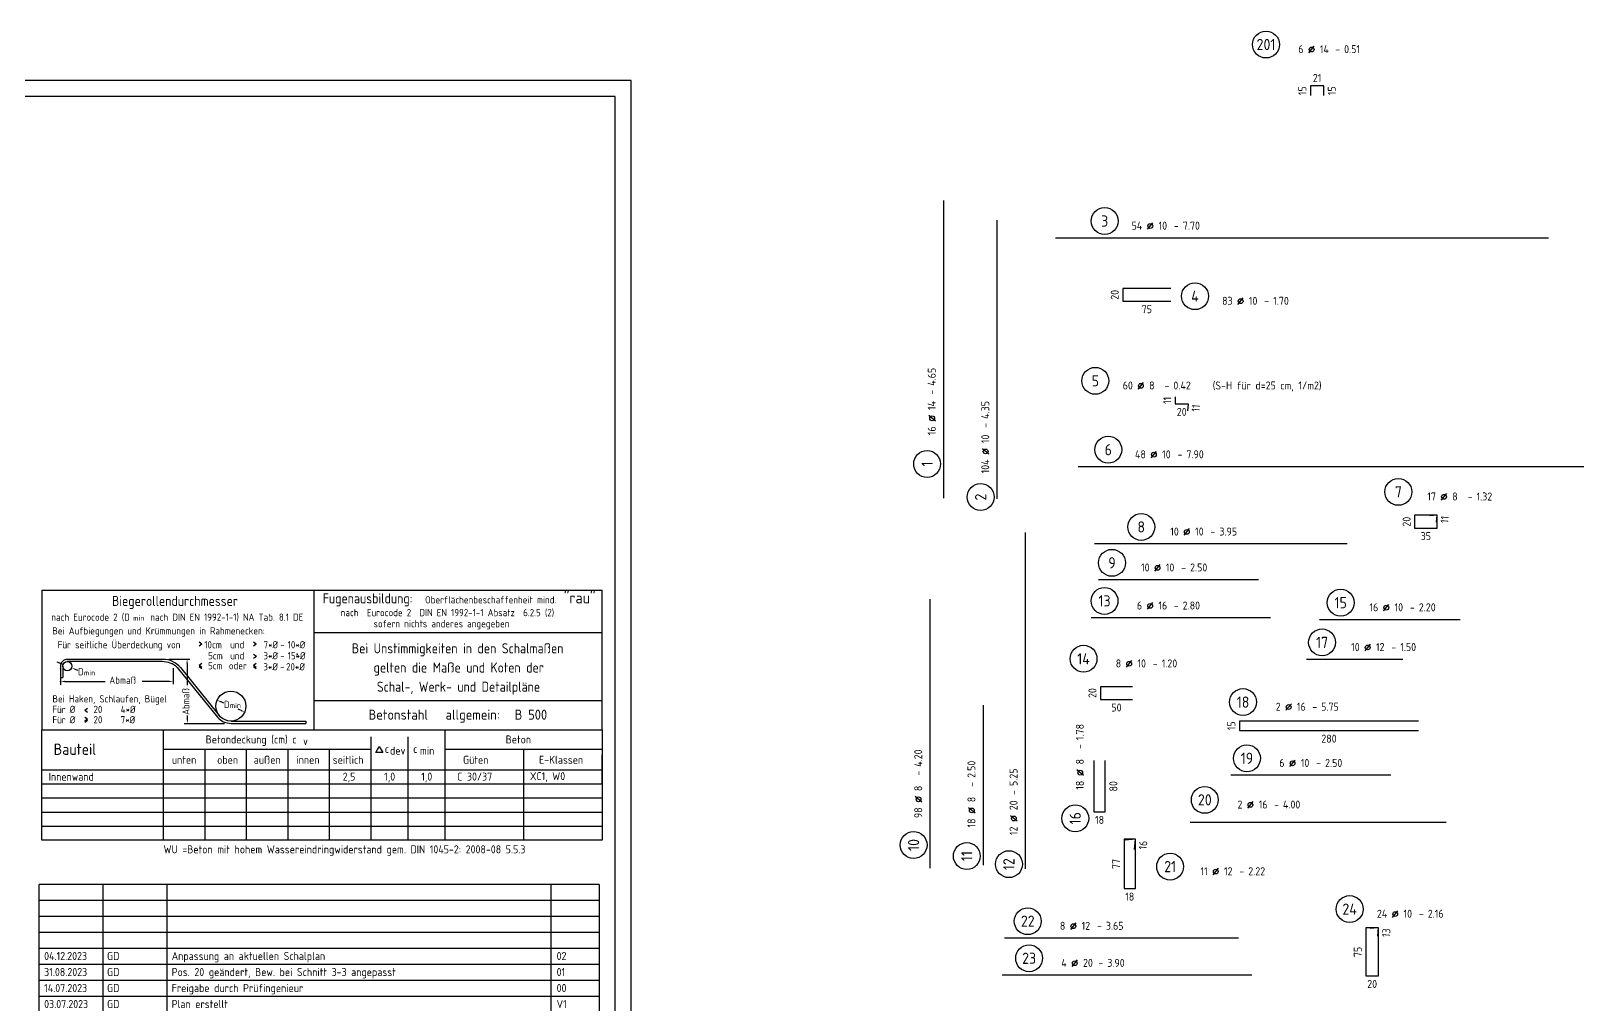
# Model space of a CAD drawing. Extents: x 0 to 74.3, y 0 to 36.
# Drawn here: x 50.07 to 74.33, y 15.27 to 30.47 of the extents above; entities that cross this region are included whole.
import ezdxf
from ezdxf.enums import TextEntityAlignment as Align

# ---------------------------------------------------------------- set-up
doc = ezdxf.new("R2010")
doc.units = 0
doc.header["$LTSCALE"] = 0.5
doc.linetypes.add('AUSGEZOGEN', pattern=[1000.01, 1000, 0.01])
for name, color, linetype in [('BET-ANS', 7, 'Continuous'), ('RAHMEN', 7, 'Continuous'), ('RND', 7, 'Continuous'), ('STEMPEL', 7, 'Continuous'), ('TEXT', 7, 'Continuous')]:
    doc.layers.add(name, color=color, linetype=linetype)
doc.layers.add('NOPLOT', color=7, linetype='Continuous', plot=False)
doc.styles.add('helv', font='tahoma.ttf')
doc.styles.add('txt', font='isocp.shx')

# ---------------------------------------------------------------- blocks, each defined once
blk = doc.blocks.new('Plankopf-ER')
at = {"layer": 'RAHMEN', "color": 7, "linetype": 'Continuous'}
for p, q in [((-0.5, 4.6), (-18, 4.6)), ((-18, 4.1), (-18, 4.6)), ((-16, 4.1), (-16, 4.6)), ((-14, 4.1), (-14, 4.6)), ((-2, 4.1), (-2, 4.6)), ((-0.5, 4.6), (-0.5, 4.1)), ((-0.5, 4.1), (-18, 4.1)), ((-18, 3.6), (-18, 4.1)), ((-16, 3.6), (-16, 4.1)), ((-14, 3.6), (-14, 4.1)), ((-2, 3.6), (-2, 4.1)), ((-0.5, 4.1), (-0.5, 3.6)), ((-0.5, 3.6), (-18, 3.6)), ((-18, 3.1), (-18, 3.6)), ((-16, 3.1), (-16, 3.6)), ((-14, 3.1), (-14, 3.6)), ((-2, 3.1), (-2, 3.6)), ((-0.5, 3.6), (-0.5, 3.1)), ((-0.5, 3.1), (-18, 3.1)), ((-18, 2.6), (-18, 3.1)), ((-16, 2.6), (-16, 3.1)), ((-14, 2.6), (-14, 3.1)), ((-2, 2.6), (-2, 3.1)), ((-0.5, 3.1), (-0.5, 2.6)), ((-0.5, 2.6), (-18, 2.6)), ((-18, 2.1), (-18, 2.6)), ((-16, 2.1), (-16, 2.6)), ((-14, 2.1), (-14, 2.6)), ((-2, 2.1), (-2, 2.6)), ((-0.5, 2.6), (-0.5, 2.1)), ((-0.5, 2.1), (-18, 2.1)), ((-18, 1.6), (-18, 2.1)), ((-16, 1.6), (-16, 2.1)), ((-14, 1.6), (-14, 2.1)), ((-2, 1.6), (-2, 2.1)), ((-0.5, 2.1), (-0.5, 1.6)), ((-0.5, 1.6), (-18, 1.6)), ((-18, 1.1), (-18, 1.6)), ((-16, 1.1), (-16, 1.6)), ((-14, 1.1), (-14, 1.6)), ((-2, 1.1), (-2, 1.6)), ((-0.5, 1.6), (-0.5, 1.1)), ((-0.5, 1.1), (-18, 1.1)), ((-18, 0.6), (-18, 1.1)), ((-16, 0.6), (-16, 1.1)), ((-14, 0.6), (-14, 1.1)), ((-2, 0.6), (-2, 1.1)), ((-0.5, 1.1), (-0.5, 0.6)), ((-0.5, 0.6), (-18, 0.6)), ((-18, 0.6), (-18, 0)), ((-16, 0.6), (-16, 0)), ((-14, 0.6), (-14, 0)), ((-2, 0.6), (-2, 0)), ((-0.5, 0.6), (-0.5, 0)), ((-0.5, 0), (-18, 0))]:
    blk.add_line(p, q, dxfattribs=at)
at = {"layer": 'RAHMEN', "color": 7, "linetype": 'Continuous', "style": 'txt'}
for tag, p in [('INDEX-D8', (-17.841, 4.242)), ('INDEX-N8', (-15.876, 4.242)), ('INDEX-X8', (-13.857, 4.242)), ('INDEX8', (-1.833, 4.242)), ('INDEX-D7', (-17.841, 3.742)), ('INDEX-N7', (-15.876, 3.742)), ('INDEX-X7', (-13.857, 3.742)), ('INDEX7', (-1.833, 3.742)), ('INDEX-D6', (-17.841, 3.242)), ('INDEX-N6', (-15.876, 3.242)), ('INDEX-X6', (-13.857, 3.242)), ('INDEX6', (-1.833, 3.242)), ('INDEX-D5', (-17.841, 2.742)), ('INDEX-N5', (-15.876, 2.742)), ('INDEX-X5', (-13.857, 2.742)), ('INDEX5', (-1.833, 2.742)), ('INDEX-D4', (-17.841, 2.242)), ('INDEX-N4', (-15.876, 2.242)), ('INDEX-X4', (-13.857, 2.242)), ('INDEX4', (-1.833, 2.242)), ('INDEX-D3', (-17.841, 1.742)), ('INDEX-N3', (-15.876, 1.742)), ('INDEX-X3', (-13.857, 1.742)), ('INDEX3', (-1.833, 1.742)), ('INDEX-D2', (-17.841, 1.242)), ('INDEX-N2', (-15.876, 1.242)), ('INDEX-X2', (-13.857, 1.242)), ('INDEX2', (-1.833, 1.242)), ('INDEX-D1', (-17.841, 0.742)), ('INDEX-N1', (-15.876, 0.742)), ('INDEX-X1', (-13.857, 0.742)), ('INDEX1', (-1.833, 0.742))]:
    blk.add_attdef(tag, p, '', height=0.25, dxfattribs=at)
at = {"layer": 'STEMPEL', "color": 7, "linetype": 'Continuous', "style": 'helv'}
for s, p in [('ÄNDERUNGEN', (-13.833, 0.176)), ('DATUM', (-17.833, 0.176)), ('NAME', (-15.853, 0.176))]:
    blk.add_text(s, height=0.25, dxfattribs=at).set_placement(p)
at = {"layer": 'STEMPEL', "color": 7, "linetype": 'Continuous', "style": 'helv', "width": 0.8}
blk.add_text('INDEX', height=0.25, dxfattribs=at).set_placement((-1.833, 0.176))
blk = doc.blocks.new('RND_AUSZ')
at = {"layer": 'RND', "color": 7, "linetype": 'Continuous'}
blk.add_line((1.341, 0.262), (1.509, 0.466), dxfattribs=at)
at = {"layer": 'RND', "color": 1, "linetype": 'Continuous'}
blk.add_circle((0, 0.52), 0.42, dxfattribs=at)
at = {"layer": 'RND', "color": 7, "linetype": 'Continuous'}
blk.add_circle((1.425, 0.364), 0.075, dxfattribs=at)
at = {"layer": 'RND', "color": 7, "linetype": 'Continuous', "style": 'txt'}
blk.add_text('-', height=0.25, dxfattribs=at).set_placement((2.163, 0.25))
for tag, p in [('WIEOFT', (-0.536, 0.25)), ('STK', (1.174, 0.25))]:
    blk.add_attdef(tag, text='', height=0.25, dxfattribs=at).set_placement(p, align=Align.RIGHT)
at = {"layer": 'RND', "color": 1, "linetype": 'Continuous', "style": 'txt'}
blk.add_attdef('POS', text='', height=0.35, dxfattribs=at).set_placement((0, 0.52), align=Align.MIDDLE)
at = {"layer": 'RND', "color": 7, "linetype": 'Continuous', "style": 'txt'}
for tag, p in [('DS', (1.683, 0.25)), ('LANG', (2.441, 0.25)), ('TEXT', (3.669, 0.25))]:
    blk.add_attdef(tag, p, '', height=0.25, dxfattribs=at)
blk = doc.blocks.new('A1-35-0')
at = {"layer": 'RAHMEN'}
for p, q in [((118.9, 59.4), (0, 59.4)), ((118.9, 0), (118.9, 59.4))]:
    blk.add_line(p, q, dxfattribs=at)
at = {"layer": 'RAHMEN', "color": 5}
for p, q in [((118.4, 58.9), (2, 58.9)), ((118.4, 0.5), (118.4, 58.9))]:
    blk.add_line(p, q, dxfattribs=at)

msp = doc.modelspace()

# ---------------------------------------------------------------- linework, layer by layer
at = {"layer": 'RAHMEN', "color": 5, "linetype": 'Continuous'}
for p, q in [((50.2454, 21.7431), (58.9954, 21.7431)), ((50.2454, 21.7431), (50.2454, 19.564)), ((54.4946, 19.564), (54.4946, 21.7431)), ((58.9954, 19.564), (58.9954, 21.7431)), ((58.9954, 18.7104), (58.9954, 19.1728))]:
    msp.add_line(p, q, dxfattribs=at)
at = {"layer": 'RAHMEN', "color": 7, "linetype": 'AUSGEZOGEN'}
for p, q in [((52.7435, 20.9003), (52.6998, 20.9309)), ((52.7435, 20.9003), (52.6998, 20.8698)), ((53.5934, 20.9003), (53.5497, 20.9309)), ((53.5934, 20.9003), (53.5497, 20.8698)), ((54.4946, 21.0855), (58.9954, 21.0855)), ((53.5939, 20.7106), (53.5502, 20.7412)), ((53.5939, 20.7106), (53.5502, 20.68)), ((52.6998, 20.5725), (52.7435, 20.6031)), ((52.6998, 20.5725), (52.7435, 20.5419)), ((52.6998, 20.5531), (52.7435, 20.5225)), ((53.5497, 20.5725), (53.5934, 20.6031)), ((53.5497, 20.5725), (53.5934, 20.5419)), ((53.5497, 20.5531), (53.5934, 20.5225)), ((50.9148, 19.8697), (50.9584, 19.9003)), ((54.4946, 20.0216), (58.9954, 20.0216)), ((50.9148, 19.8697), (50.9584, 19.8392)), ((50.9584, 19.7289), (50.9148, 19.7594)), ((50.9584, 19.7289), (50.9148, 19.6983)), ((50.9584, 19.7095), (50.9148, 19.6789)), ((50.2454, 18.9414), (58.9954, 18.9414)), ((50.2454, 18.7214), (58.9954, 18.7214)), ((50.2454, 18.5014), (58.9954, 18.5014)), ((50.2454, 18.2814), (58.9954, 18.2814)), ((50.2454, 18.0614), (58.9954, 18.0614))]:
    msp.add_line(p, q, dxfattribs=at)
at = {"layer": 'RAHMEN', "color": 7, "linetype": 'Continuous'}
for p, q in [((50.575, 20.5844), (50.4818, 20.6203)), ((52.1366, 20.6649), (50.6411, 20.6649)), ((52.1239, 20.6294), (50.6411, 20.6294)), ((52.228, 20.6683), (52.5542, 20.6683)), ((50.5348, 20.5586), (50.5348, 20.3814)), ((50.5348, 20.3814), (50.5702, 20.3814)), ((50.5702, 20.5586), (50.5702, 20.3814)), ((50.7608, 20.5129), (50.8079, 20.4948)), ((52.2947, 20.5289), (52.2947, 20.2755)), ((52.3591, 20.5401), (52.9891, 19.7649)), ((52.4076, 20.5359), (53.0138, 19.7899)), ((52.5118, 20.6009), (52.5118, 20.26)), ((50.5348, 20.3701), (50.5348, 20.2697)), ((50.6023, 20.3205), (51.2305, 20.3205)), ((52.2272, 20.3205), (51.8088, 20.3205)), ((53.0865, 19.9822), (53.0426, 20.0011)), ((52.4652, 19.663), (53.0986, 19.663)), ((52.5164, 19.7305), (52.5164, 19.7896)), ((53.1986, 19.7011), (54.3679, 19.7006)), ((53.1986, 19.6651), (54.3679, 19.6651)), ((53.3485, 19.8692), (53.3077, 19.8868)), ((54.3679, 19.7006), (54.3679, 19.6651)), ((52.1461, 17.8674), (52.1461, 19.564)), ((55.3852, 17.8414), (55.3852, 19.4544)), ((55.9645, 17.8414), (55.9645, 19.4544)), ((56.5438, 17.8414), (56.5438, 19.564)), ((52.7939, 17.8414), (52.7939, 19.2621)), ((53.4417, 17.8414), (53.4417, 19.2621)), ((54.0895, 17.8414), (54.0895, 19.2621)), ((54.7373, 17.8414), (54.7373, 19.2621)), ((57.7696, 17.8414), (57.7696, 19.2621)), ((52.1461, 17.8414), (52.1461, 18.9414)), ((55.3852, 17.8414), (55.3852, 18.9414))]:
    msp.add_line(p, q, dxfattribs=at)
at = {"layer": 'RAHMEN', "color": 1, "linetype": 'Continuous'}
for p, q in [((52.1461, 19.2621), (55.3852, 19.2621)), ((56.5438, 19.2621), (58.9954, 19.2621))]:
    msp.add_line(p, q, dxfattribs=at)
at = {"layer": 'RAHMEN', "color": 5, "linetype": 'AUSGEZOGEN'}
msp.add_lwpolyline([(50.2454, 19.564), (58.9954, 19.564), (58.9954, 17.8414), (50.2454, 17.8414)], close=True, dxfattribs=at)
at = {"layer": 'RAHMEN', "color": 1, "linetype": 'Continuous'}
msp.add_lwpolyline([(55.514, 19.3067), (55.5685, 19.2123), (55.4595, 19.2123)], close=True, dxfattribs=at)
at = {"layer": 'RAHMEN', "color": 7, "linetype": 'Continuous'}
for centre, radius in [((50.6411, 20.5586), 0.0709), ((53.1956, 19.9351), 0.2341)]:
    msp.add_circle(centre, radius, dxfattribs=at)
for centre, radius, start, end in [((50.6411, 20.5586), 0.1063, 89.99998, 180), ((52.1239, 20.2751), 0.3543, 48.41068, 90), ((52.1366, 20.3157), 0.3491, 39.09564, 90), ((53.1986, 19.9351), 0.27, 219.09564, 270)]:
    msp.add_arc(centre, radius, start, end, dxfattribs=at)
for p in [(54.2329, 20.7457), (50.5348, 20.5176), (50.5348, 20.3205), (52.9807, 20.0278), (53.4105, 19.8425)]:
    msp.add_point(p, dxfattribs=at)
for points in [[(52.5231, 20.6009), (52.5006, 20.6009), (52.5118, 20.6684)], [(50.523, 20.595), (50.5293, 20.6113), (50.575, 20.5844)], [(50.7577, 20.5047), (50.764, 20.521), (50.712, 20.5317)], [(50.6023, 20.3092), (50.6023, 20.3317), (50.5348, 20.3205)], [(52.2272, 20.3092), (52.2272, 20.3317), (52.2947, 20.3205)], [(53.0382, 19.9908), (53.0471, 20.0114), (52.9807, 20.0278)], [(52.5276, 19.7305), (52.5051, 19.7305), (52.5164, 19.663)], [(53.3441, 19.8589), (53.353, 19.8795), (53.4105, 19.8425)]]:
    msp.add_solid(points, dxfattribs=at)
at = {"layer": 'RND', "color": 1, "linetype": 'AUSGEZOGEN'}
for points in [[(70.2663, 29.4672), (70.2663, 29.6172), (70.0563, 29.6172), (70.0563, 29.4672)], [(64.3306, 23.1797), (64.3306, 27.8297)], [(65.1659, 23.1706), (65.1659, 27.5206)], [(66.077, 27.2485), (73.777, 27.2485)], [(67.8765, 26.4561), (67.1265, 26.4561), (67.1265, 26.2561), (67.8765, 26.2561)], [(67.9466, 24.7632), (67.9466, 24.6532), (68.1466, 24.6532), (68.137, 24.5436)], [(66.429, 23.6784), (74.329, 23.6784)], [(72.0246, 22.8045), (72.0342, 22.9141), (71.6842, 22.9141), (71.6842, 22.7141), (72.0342, 22.7141), (72.0342, 22.9141), (71.9246, 22.9045)], [(65.6078, 17.3935), (65.6078, 22.6435)], [(66.683, 22.4728), (70.633, 22.4728)], [(66.7448, 21.9118), (69.2448, 21.9118)], [(64.119, 17.4046), (64.119, 21.6046)], [(66.6336, 21.3175), (69.4336, 21.3175)], [(70.1983, 21.2897), (72.3983, 21.2897)], [(69.998, 20.6694), (71.498, 20.6694)], [(67.2774, 20.2382), (66.7774, 20.2382), (66.7774, 20.0382), (67.2774, 20.0382)], [(64.9504, 17.4493), (64.9504, 19.9493)], [(71.7468, 19.7021), (68.9468, 19.7021), (68.9468, 19.5521), (71.7468, 19.5521)], [(66.6737, 19.0835), (66.6737, 18.2835), (66.8537, 18.2835), (66.8537, 19.0835)], [(68.8152, 18.8604), (71.3152, 18.8604)], [(68.1793, 18.1212), (72.1793, 18.1212)], [(67.3115, 17.696), (67.3255, 17.8554), (67.1455, 17.8554), (67.1455, 17.0854), (67.3255, 17.0854), (67.3255, 17.8554), (67.1661, 17.8414)], [(65.2766, 16.3171), (68.9355, 16.3171)], [(71.1099, 16.3427), (71.1213, 16.4722), (70.9213, 16.4722), (70.9213, 15.7222), (71.1213, 15.7222), (71.1213, 16.4722), (70.9918, 16.4608)], [(65.2435, 15.7388), (69.1435, 15.7388)]]:
    msp.add_lwpolyline(points, dxfattribs=at)

# ---------------------------------------------------------------- block references
at = {"layer": 'BET-ANS', "xscale": 0.5, "yscale": 0.5, "zscale": 0.5}
msp.add_blockref('Plankopf-ER', (59.2, 14.85), dxfattribs=at).add_auto_attribs({'INDEX1': 'V1', 'INDEX-N1': 'GD', 'INDEX-D1': '03.07.2023', 'INDEX-X1': 'Plan erstellt', 'INDEX2': '00', 'INDEX-N2': 'GD', 'INDEX-D2': '14.07.2023', 'INDEX-X2': 'Freigabe durch Prüfingenieur', 'INDEX3': '01', 'INDEX-N3': 'GD', 'INDEX-D3': '31.08.2023', 'INDEX-X3': 'Pos. 20 geändert, Bew. bei Schnitt 3-3 angepasst', 'INDEX4': '02', 'INDEX-N4': 'GD', 'INDEX-D4': '04.12.2023', 'INDEX-X4': 'Anpassung an aktuellen Schalplan'})
at = {"layer": 'RAHMEN', "color": 7, "linetype": 'AUSGEZOGEN', "xscale": 0.5, "yscale": 0.5, "zscale": 0.5}
msp.add_blockref('A1-35-0', (0, 0), dxfattribs=at)
at = {"layer": 'RND', "color": 7, "linetype": 'AUSGEZOGEN', "xscale": 0.5, "yscale": 0.5, "zscale": 0.5}
for p, values in [((69.3633, 30.004), {'POS': '201', 'STK': '6', 'DS': '14', 'LANG': '0.51'}), ((66.8435, 27.2485), {'POS': '3', 'STK': '54', 'DS': '10', 'LANG': '7.70'}), ((68.2544, 26.0748), {'POS': '4', 'STK': '83', 'DS': '10', 'LANG': '1.70'}), ((66.6966, 24.7532), {'POS': '5', 'STK': '60', 'DS': '8', 'LANG': '0.42', 'TEXT': '(S-H für d=25 cm, 1/m2)'}), ((66.8995, 23.6784), {'POS': '6', 'STK': '48', 'DS': '10', 'LANG': '7.90'}), ((71.4306, 23.02), {'POS': '7', 'STK': '17', 'DS': '8', 'LANG': '1.32'}), ((67.4143, 22.4728), {'POS': '8', 'STK': '10', 'DS': '10', 'LANG': '3.95'}), ((66.9572, 21.9118), {'POS': '9', 'STK': '10', 'DS': '10', 'LANG': '2.50'}), ((70.2392, 20.6694), {'POS': '17', 'STK': '10', 'DS': '12', 'LANG': '1.50'}), ((66.5134, 20.4141), {'POS': '14', 'STK': '8', 'DS': '10', 'LANG': '1.20'}), ((69.0045, 19.7381), {'POS': '18', 'STK': '2', 'DS': '16', 'LANG': '5.75'}), ((69.0655, 18.8604), {'POS': '19', 'STK': '6', 'DS': '10', 'LANG': '2.50'}), ((67.8661, 17.1694), {'POS': '21', 'STK': '11', 'DS': '12', 'LANG': '2.22'}), ((70.6696, 16.5057), {'POS': '24', 'STK': '24', 'DS': '10', 'LANG': '2.16'})]:
    msp.add_blockref('RND_AUSZ', p, dxfattribs=at).add_auto_attribs(values)
at = {"layer": 'RND', "color": 7, "linetype": 'AUSGEZOGEN', "xscale": 0.5, "yscale": 0.5, "zscale": 0.5, "rotation": 90}
for p, values in [((64.3306, 23.7157), {'POS': '1', 'STK': '16', 'DS': '14', 'LANG': '4.65'}), ((65.1659, 23.1989), {'POS': '2', 'STK': '104', 'DS': '10', 'LANG': '4.35'}), ((66.6436, 18.1834), {'POS': '16', 'STK': '18', 'DS': '8', 'LANG': '1.78'}), ((64.119, 17.767), {'POS': '10', 'STK': '98', 'DS': '8', 'LANG': '4.20'}), ((64.9504, 17.5935), {'POS': '11', 'STK': '18', 'DS': '8', 'LANG': '2.50'})]:
    msp.add_blockref('RND_AUSZ', p, dxfattribs=at).add_auto_attribs(values)
at = {"layer": 'RND', "color": 1, "linetype": 'AUSGEZOGEN', "xscale": 0.5, "yscale": 0.5, "zscale": 0.5}
for p, values in [((66.8409, 21.3175), {'POS': '13', 'STK': '6', 'DS': '16', 'LANG': '2.80'}), ((68.4075, 18.2112), {'POS': '20', 'STK': '2', 'DS': '16', 'LANG': '4.00'})]:
    msp.add_blockref('RND_AUSZ', p, dxfattribs=at).add_auto_attribs(values)
at = {"layer": 'RND', "color": 102, "linetype": 'AUSGEZOGEN', "xscale": 0.5, "yscale": 0.5, "zscale": 0.5}
for p, values in [((70.5296, 21.2897), {'POS': '15', 'STK': '16', 'DS': '10', 'LANG': '2.20'}), ((65.6421, 16.3171), {'POS': '22', 'STK': '8', 'DS': '12', 'LANG': '3.65'}), ((65.6637, 15.7388), {'POS': '23', 'STK': '4', 'DS': '20', 'LANG': '3.90'})]:
    msp.add_blockref('RND_AUSZ', p, dxfattribs=at).add_auto_attribs(values)
at = {"layer": 'RND', "color": 102, "linetype": 'AUSGEZOGEN', "xscale": 0.5, "yscale": 0.5, "zscale": 0.5, "rotation": 90}
msp.add_blockref('RND_AUSZ', (65.6078, 17.4674), dxfattribs=at).add_auto_attribs({'POS': '12', 'STK': '12', 'DS': '20', 'LANG': '5.25'})

# ---------------------------------------------------------------- texts
at = {"layer": 'NOPLOT', "color": 191, "linetype": 'Continuous', "style": 'txt'}
msp.add_text('WU =Beton mit hohem Wassereindringwiderstand gem. DIN 1045-2: 2008-08 5.5.3', height=0.125, dxfattribs=at).set_placement((52.1444, 17.6361))
at = {"layer": 'RAHMEN', "color": 1, "linetype": 'Continuous', "style": 'txt', "width": 0.95}
for s, p in [('Biegerollendurchmesser', (52.3233, 21.4988)), ('Fugenausbildung:', (55.3314, 21.5383)), ('Bei Unstimmigkeiten in den Schalmaßen', (56.7379, 20.7589)), ('gelten die Maße und Koten der', (56.7548, 20.4589)), ('Schal-, Werk- und Detailpläne', (56.7513, 20.1589))]:
    msp.add_text(s, height=0.1575, dxfattribs=at).set_placement(p, align=Align.CENTER)
at = {"layer": 'RAHMEN', "color": 7, "linetype": 'Continuous', "style": 'txt'}
for s, p in [('Oberflächenbeschaffenheit mind.', (56.2298, 21.5383)), ('nach  Eurocode 2  DIN EN 1992-1-1 Absatz  6.2.5 (2)', (54.9116, 21.3384)), ('Bei Aufbiegungen und Krümmungen in Rahmenecken:', (50.4072, 21.0535)), ('sofern nichts anderes angegeben', (55.4249, 21.1652)), ('10cm', (52.7804, 20.8373)), ('und', (53.1847, 20.8373)), ('7*%%C', (53.7064, 20.8373)), ('-', (53.9679, 20.8373)), ('10*%%C', (54.0828, 20.8373)), ('5cm', (52.8398, 20.5095)), ('5cm', (52.8408, 20.6655)), ('oder', (53.1644, 20.5095)), ('und', (53.1852, 20.6655)), ('3*%%C', (53.7049, 20.6655)), ('-', (53.9664, 20.6655)), ('15*%%C', (54.0828, 20.6655)), ('D', (50.81, 20.4161)), ('Abmaß', (51.298, 20.284)), ('3*%%C', (53.7035, 20.4936)), ('-', (53.965, 20.4936)), ('20*%%C', (54.0583, 20.4936)), ('Für %%C', (50.4091, 19.8279)), ('Bei Haken, Schlaufen, Bügel', (50.4094, 19.9918)), ('20', (51.0511, 19.8279)), ('4*%%C', (51.475, 19.8279)), ('D', (53.0872, 19.9057)), ('Für %%C', (50.4093, 19.6659)), ('20', (51.0513, 19.6659)), ('7*%%C', (51.475, 19.6659))]:
    msp.add_text(s, height=0.1125, dxfattribs=at).set_placement(p)
msp.add_text('nach Eurocode 2 (D     nach DIN EN 1992-1-1) NA Tab. 8.1 DE', height=0.1125, dxfattribs=at).set_placement((52.3594, 21.2678), align=Align.CENTER)
msp.add_text('Für seitliche Überdeckung von', height=0.1125, dxfattribs=at).set_placement((52.4081, 20.8373), align=Align.RIGHT)
msp.add_text('Abmaß', height=0.1125, rotation=90, dxfattribs=at).set_placement((52.5483, 19.7981))
at = {"layer": 'RAHMEN', "color": 1, "linetype": 'Continuous', "style": 'txt'}
for s, height, p in [('Betonstahl', 0.1575, (55.3461, 19.723)), ('allgemein:', 0.1575, (56.5495, 19.723)), ('B 500 ', 0.1575, (57.6282, 19.723)), ('Betondeckung (cm) c', 0.125, (52.8017, 19.3521)), ('v', 0.125, (54.3233, 19.3257)), ('Beton', 0.125, (57.4879, 19.3521)), ('Bauteil', 0.175, (50.4281, 19.1737)), ('c', 0.125, (55.6001, 19.2038)), ('dev', 0.125, (55.6816, 19.1774)), ('c', 0.125, (56.0423, 19.2038)), ('min', 0.125, (56.1508, 19.1774))]:
    msp.add_text(s, height=height, dxfattribs=at).set_placement(p)
at = {"layer": 'RND', "color": 7, "linetype": 'AUSGEZOGEN', "style": 'txt'}
for s, rotation, p in [('15', 90, (69.9313, 29.5422)), ('15', 90, (70.3913, 29.5422)), ('20', 90, (67.0015, 26.3561)), ('11', 90, (67.8216, 24.7082)), ('11', 85, (68.2663, 24.5875)), ('20', 90, (71.5592, 22.8141)), ('11', 84.99986, (72.1539, 22.8484)), ('20', 90, (66.6524, 20.1382)), ('15', 90, (68.8218, 19.6271)), ('80', 90, (66.9787, 18.6835)), ('16', 84.99986, (67.443, 17.7648)), ('77', 90, (67.0205, 17.4704)), ('13', 84.99986, (71.2401, 16.3965)), ('75', 90, (70.7963, 16.0972))]:
    msp.add_text(s, height=0.125, rotation=rotation, dxfattribs=at).set_placement(p, align=Align.MIDDLE)
for s, p in [('21', (70.1613, 29.7422)), ('75', (67.5015, 26.1311)), ('20', (68.0466, 24.5282)), ('35', (71.8592, 22.5891)), ('50', (67.0274, 19.9132)), ('280', (70.3468, 19.4271)), ('18', (66.7637, 18.1585)), ('18', (67.2355, 16.9604)), ('20', (71.0213, 15.5972))]:
    msp.add_text(s, height=0.125, dxfattribs=at).set_placement(p, align=Align.MIDDLE)
at = {"layer": 'TEXT', "color": 1, "style": 'txt'}
msp.add_text('"rau"', height=0.175, dxfattribs=at).set_placement((58.3947, 21.5379))
at = {"layer": 'TEXT', "color": 7, "linetype": 'AUSGEZOGEN', "style": 'txt'}
for s, height, p in [('min', 0.08016, (51.6691, 21.27)), ('min', 0.08016, (50.9006, 20.4147)), ('min', 0.08016, (53.1778, 19.9043)), ('unten', 0.125, (52.2741, 19.034)), ('oben', 0.125, (52.9816, 19.034)), ('außen', 0.125, (53.5531, 19.034)), ('innen', 0.125, (54.2197, 19.034)), ('seitlich', 0.125, (54.7874, 19.034)), ('Güten', 0.125, (56.8217, 19.034)), ('E-Klassen', 0.125, (58.0093, 19.034)), ('Innenwand', 0.125, (50.3498, 18.7698)), ('2,5', 0.125, (54.943, 18.7717)), ('1,0', 0.125, (55.5908, 18.7717)), ('1,0', 0.125, (56.1701, 18.7717)), ('C 30/37', 0.125, (56.7309, 18.7717)), ('XC1, W0', 0.125, (57.867, 18.7786))]:
    msp.add_text(s, height=height, dxfattribs=at).set_placement(p)

doc.saveas('drawing.dxf')
